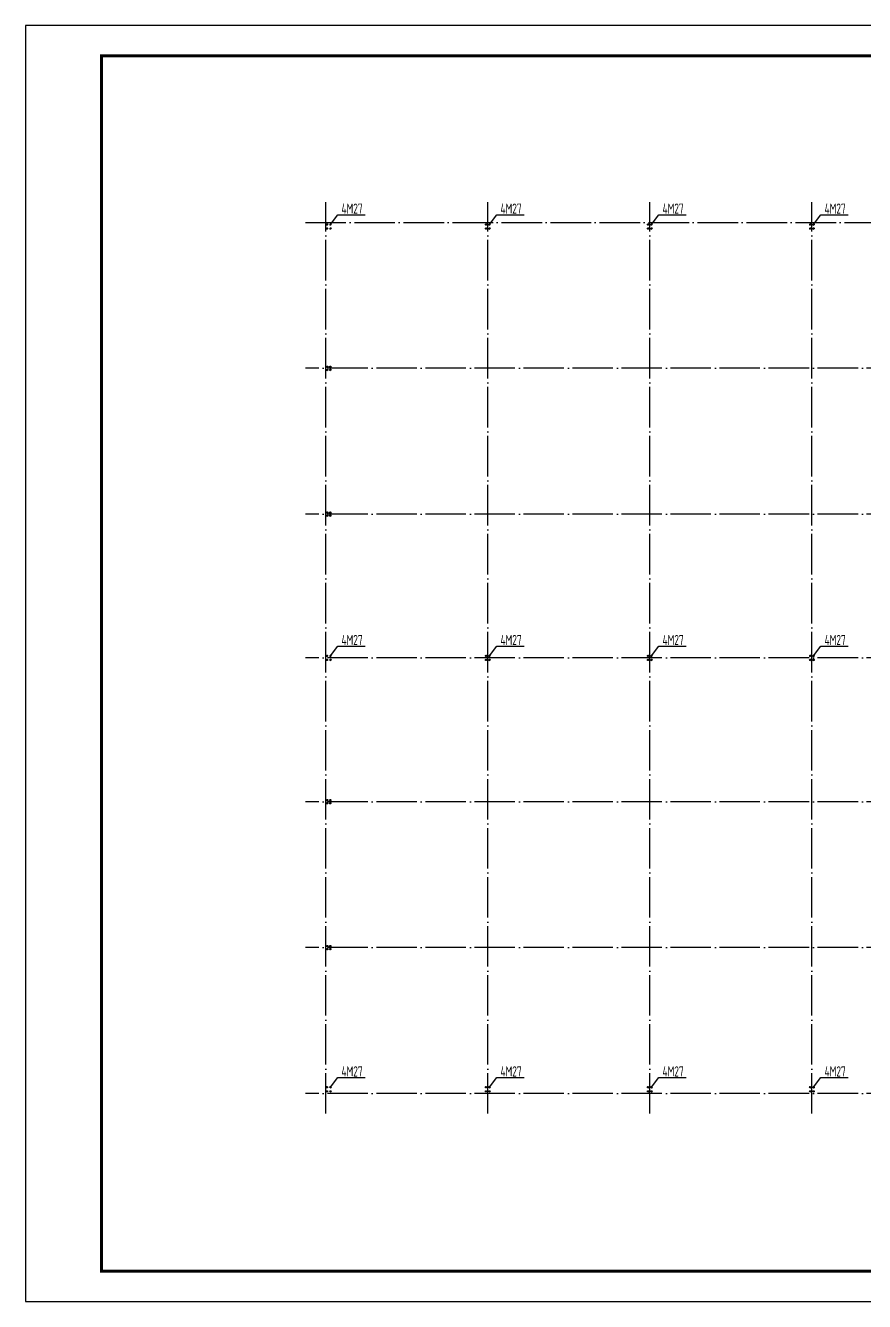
# Model space of a CAD drawing. Extents: x 32461 to 372567, y -698896 to 182569.
# Drawn here: x 74273 to 115691, y -140228 to -77228 of the extents above; entities that cross this region are included whole.
import ezdxf

# ---------------------------------------------------------------- set-up
doc = ezdxf.new("R2010")
doc.units = 0
doc.header["$LTSCALE"] = 1000
doc.header["$MEASUREMENT"] = 0
doc.linetypes.add('DASH', pattern=[0.35, 0.25, -0.1])
doc.linetypes.add('DOTE', pattern=[2.42, 2, -0.2, 0.02, -0.2])
for name, color, linetype in [('DOTE', 252, 'CONTINUOUS'), ('PUB_HATCH', 8, 'CONTINUOUS'), ('PUB_TITLE', 4, 'CONTINUOUS'), ('REIN', 1, 'CONTINUOUS'), ('WALL', 6, 'CONTINUOUS'), ('锚栓', 60, 'CONTINUOUS')]:
    doc.layers.add(name, color=color, linetype=linetype)
doc.styles.add('TSSD_REIN', font='atssdeng.shx', dxfattribs={"width": 0.7, "bigfont": 'atssdchn.shx'})

msp = doc.modelspace()

# ---------------------------------------------------------------- hatches: boundary and pattern name
at = {"layer": 'PUB_HATCH'}
h = msp.add_hatch(dxfattribs=at)
h.set_pattern_fill('ANSI31', color=256, angle=-90, style=0)
h.set_pattern_definition([(315, (-11128.4917, 13330.3366), (1.122532015, 1.122532015), [])])
h.paths.add_polyline_path([(89127.1, -87051.5, 1), (89189.1, -87051.5, 1)])
h = msp.add_hatch(dxfattribs=at)
h.set_pattern_fill('ANSI31', color=256, angle=-90, style=0)
h.set_pattern_definition([(315, (-11128.4917, 13130.3366), (1.122532015, 1.122532015), [])])
h.paths.add_polyline_path([(89127.1, -87251.5, 1), (89189.1, -87251.5, 1)])
h = msp.add_hatch(dxfattribs=at)
h.set_pattern_fill('ANSI31', color=256, angle=-90, style=0)
h.set_pattern_definition([(315, (-10958.4917, 13330.3366), (1.122532015, 1.122532015), [])])
h.paths.add_polyline_path([(89297.1, -87051.5, 1), (89359.1, -87051.5, 1)])
h = msp.add_hatch(dxfattribs=at)
h.set_pattern_fill('ANSI31', color=256, angle=-90, style=0)
h.set_pattern_definition([(315, (-10958.4917, 13130.3366), (1.122532015, 1.122532015), [])])
h.paths.add_polyline_path([(89297.1, -87251.5, 1), (89359.1, -87251.5, 1)])
h = msp.add_hatch(dxfattribs=at)
h.set_pattern_fill('ANSI31', color=256, angle=-90, style=0)
h.set_pattern_definition([(315, (-3278.4917, 13330.3366), (1.122532015, 1.122532015), [])])
h.paths.add_polyline_path([(96977.1, -87051.5, 1), (97039.1, -87051.5, 1)])
h = msp.add_hatch(dxfattribs=at)
h.set_pattern_fill('ANSI31', color=256, angle=-90, style=0)
h.set_pattern_definition([(315, (-3278.4917, 13130.3366), (1.122532015, 1.122532015), [])])
h.paths.add_polyline_path([(96977.1, -87251.5, 1), (97039.1, -87251.5, 1)])
h = msp.add_hatch(dxfattribs=at)
h.set_pattern_fill('ANSI31', color=256, angle=-90, style=0)
h.set_pattern_definition([(315, (-3108.4917, 13330.3366), (1.122532015, 1.122532015), [])])
h.paths.add_polyline_path([(97147.1, -87051.5, 1), (97209.1, -87051.5, 1)])
h = msp.add_hatch(dxfattribs=at)
h.set_pattern_fill('ANSI31', color=256, angle=-90, style=0)
h.set_pattern_definition([(315, (-3108.4917, 13130.3366), (1.122532015, 1.122532015), [])])
h.paths.add_polyline_path([(97147.1, -87251.5, 1), (97209.1, -87251.5, 1)])
h = msp.add_hatch(dxfattribs=at)
h.set_pattern_fill('ANSI31', color=256, angle=-90, style=0)
h.set_pattern_definition([(315, (4721.5083, 13330.3366), (1.122532015, 1.122532015), [])])
h.paths.add_polyline_path([(104977.1, -87051.5, 1), (105039.1, -87051.5, 1)])
h = msp.add_hatch(dxfattribs=at)
h.set_pattern_fill('ANSI31', color=256, angle=-90, style=0)
h.set_pattern_definition([(315, (4721.5083, 13130.3366), (1.122532015, 1.122532015), [])])
h.paths.add_polyline_path([(104977.1, -87251.5, 1), (105039.1, -87251.5, 1)])
h = msp.add_hatch(dxfattribs=at)
h.set_pattern_fill('ANSI31', color=256, angle=-90, style=0)
h.set_pattern_definition([(315, (4891.5083, 13330.3366), (1.122532015, 1.122532015), [])])
h.paths.add_polyline_path([(105147.1, -87051.5, 1), (105209.1, -87051.5, 1)])
h = msp.add_hatch(dxfattribs=at)
h.set_pattern_fill('ANSI31', color=256, angle=-90, style=0)
h.set_pattern_definition([(315, (4891.5083, 13130.3366), (1.122532015, 1.122532015), [])])
h.paths.add_polyline_path([(105147.1, -87251.5, 1), (105209.1, -87251.5, 1)])
h = msp.add_hatch(dxfattribs=at)
h.set_pattern_fill('ANSI31', color=256, angle=-90, style=0)
h.set_pattern_definition([(315, (12721.5083, 13330.3366), (1.122532015, 1.122532015), [])])
h.paths.add_polyline_path([(112977.1, -87051.5, 1), (113039.1, -87051.5, 1)])
h = msp.add_hatch(dxfattribs=at)
h.set_pattern_fill('ANSI31', color=256, angle=-90, style=0)
h.set_pattern_definition([(315, (12721.5083, 13130.3366), (1.122532015, 1.122532015), [])])
h.paths.add_polyline_path([(112977.1, -87251.5, 1), (113039.1, -87251.5, 1)])
h = msp.add_hatch(dxfattribs=at)
h.set_pattern_fill('ANSI31', color=256, angle=-90, style=0)
h.set_pattern_definition([(315, (12891.5083, 13330.3366), (1.122532015, 1.122532015), [])])
h.paths.add_polyline_path([(113147.1, -87051.5, 1), (113209.1, -87051.5, 1)])
h = msp.add_hatch(dxfattribs=at)
h.set_pattern_fill('ANSI31', color=256, angle=-90, style=0)
h.set_pattern_definition([(315, (12891.5083, 13130.3366), (1.122532015, 1.122532015), [])])
h.paths.add_polyline_path([(113147.1, -87251.5, 1), (113209.1, -87251.5, 1)])
h = msp.add_hatch(dxfattribs=at)
h.set_pattern_fill('ANSI31', color=256, angle=-90, style=0)
h.set_pattern_definition([(315, (-11118.4917, 6305.3366), (1.122532015, 1.122532015), [])])
h.paths.add_polyline_path([(89137.1, -94076.5, 1), (89199.1, -94076.5, 1)])
h = msp.add_hatch(dxfattribs=at)
h.set_pattern_fill('ANSI31', color=256, angle=-90, style=0)
h.set_pattern_definition([(315, (-11118.4917, 6155.3366), (1.122532015, 1.122532015), [])])
h.paths.add_polyline_path([(89137.1, -94226.5, 1), (89199.1, -94226.5, 1)])
h = msp.add_hatch(dxfattribs=at)
h.set_pattern_fill('ANSI31', color=256, angle=-90, style=0)
h.set_pattern_definition([(315, (-10968.4917, 6305.3366), (1.122532015, 1.122532015), [])])
h.paths.add_polyline_path([(89287.1, -94076.5, 1), (89349.1, -94076.5, 1)])
h = msp.add_hatch(dxfattribs=at)
h.set_pattern_fill('ANSI31', color=256, angle=-90, style=0)
h.set_pattern_definition([(315, (-10968.4917, 6155.3366), (1.122532015, 1.122532015), [])])
h.paths.add_polyline_path([(89287.1, -94226.5, 1), (89349.1, -94226.5, 1)])
h = msp.add_hatch(dxfattribs=at)
h.set_pattern_fill('ANSI31', color=256, angle=-90, style=0)
h.set_pattern_definition([(315, (-11118.4917, -894.6634), (1.122532015, 1.122532015), [])])
h.paths.add_polyline_path([(89137.1, -101276.5, 1), (89199.1, -101276.5, 1)])
h = msp.add_hatch(dxfattribs=at)
h.set_pattern_fill('ANSI31', color=256, angle=-90, style=0)
h.set_pattern_definition([(315, (-11118.4917, -1044.6634), (1.122532015, 1.122532015), [])])
h.paths.add_polyline_path([(89137.1, -101426.5, 1), (89199.1, -101426.5, 1)])
h = msp.add_hatch(dxfattribs=at)
h.set_pattern_fill('ANSI31', color=256, angle=-90, style=0)
h.set_pattern_definition([(315, (-10968.4917, -894.6634), (1.122532015, 1.122532015), [])])
h.paths.add_polyline_path([(89287.1, -101276.5, 1), (89349.1, -101276.5, 1)])
h = msp.add_hatch(dxfattribs=at)
h.set_pattern_fill('ANSI31', color=256, angle=-90, style=0)
h.set_pattern_definition([(315, (-10968.4917, -1044.6634), (1.122532015, 1.122532015), [])])
h.paths.add_polyline_path([(89287.1, -101426.5, 1), (89349.1, -101426.5, 1)])
h = msp.add_hatch(dxfattribs=at)
h.set_pattern_fill('ANSI31', color=256, angle=-90, style=0)
h.set_pattern_definition([(315, (-11128.4917, -7969.6634), (1.122532015, 1.122532015), [])])
h.paths.add_polyline_path([(89127.1, -108351.5, 1), (89189.1, -108351.5, 1)])
h = msp.add_hatch(dxfattribs=at)
h.set_pattern_fill('ANSI31', color=256, angle=-90, style=0)
h.set_pattern_definition([(315, (-10958.4917, -7969.6634), (1.122532015, 1.122532015), [])])
h.paths.add_polyline_path([(89297.1, -108351.5, 1), (89359.1, -108351.5, 1)])
h = msp.add_hatch(dxfattribs=at)
h.set_pattern_fill('ANSI31', color=256, angle=-90, style=0)
h.set_pattern_definition([(315, (-3278.4917, -7969.6634), (1.122532015, 1.122532015), [])])
h.paths.add_polyline_path([(96977.1, -108351.5, 1), (97039.1, -108351.5, 1)])
h = msp.add_hatch(dxfattribs=at)
h.set_pattern_fill('ANSI31', color=256, angle=-90, style=0)
h.set_pattern_definition([(315, (-3108.4917, -7969.6634), (1.122532015, 1.122532015), [])])
h.paths.add_polyline_path([(97147.1, -108351.5, 1), (97209.1, -108351.5, 1)])
h = msp.add_hatch(dxfattribs=at)
h.set_pattern_fill('ANSI31', color=256, angle=-90, style=0)
h.set_pattern_definition([(315, (4721.5083, -7969.6634), (1.122532015, 1.122532015), [])])
h.paths.add_polyline_path([(104977.1, -108351.5, 1), (105039.1, -108351.5, 1)])
h = msp.add_hatch(dxfattribs=at)
h.set_pattern_fill('ANSI31', color=256, angle=-90, style=0)
h.set_pattern_definition([(315, (4891.5083, -7969.6634), (1.122532015, 1.122532015), [])])
h.paths.add_polyline_path([(105147.1, -108351.5, 1), (105209.1, -108351.5, 1)])
h = msp.add_hatch(dxfattribs=at)
h.set_pattern_fill('ANSI31', color=256, angle=-90, style=0)
h.set_pattern_definition([(315, (12721.5083, -7969.6634), (1.122532015, 1.122532015), [])])
h.paths.add_polyline_path([(112977.1, -108351.5, 1), (113039.1, -108351.5, 1)])
h = msp.add_hatch(dxfattribs=at)
h.set_pattern_fill('ANSI31', color=256, angle=-90, style=0)
h.set_pattern_definition([(315, (12891.5083, -7969.6634), (1.122532015, 1.122532015), [])])
h.paths.add_polyline_path([(113147.1, -108351.5, 1), (113209.1, -108351.5, 1)])
h = msp.add_hatch(dxfattribs=at)
h.set_pattern_fill('ANSI31', color=256, angle=-90, style=0)
h.set_pattern_definition([(315, (-11128.4917, -8169.6634), (1.122532015, 1.122532015), [])])
h.paths.add_polyline_path([(89127.1, -108551.5, 1), (89189.1, -108551.5, 1)])
h = msp.add_hatch(dxfattribs=at)
h.set_pattern_fill('ANSI31', color=256, angle=-90, style=0)
h.set_pattern_definition([(315, (-10958.4917, -8169.6634), (1.122532015, 1.122532015), [])])
h.paths.add_polyline_path([(89297.1, -108551.5, 1), (89359.1, -108551.5, 1)])
h = msp.add_hatch(dxfattribs=at)
h.set_pattern_fill('ANSI31', color=256, angle=-90, style=0)
h.set_pattern_definition([(315, (-3278.4917, -8169.6634), (1.122532015, 1.122532015), [])])
h.paths.add_polyline_path([(96977.1, -108551.5, 1), (97039.1, -108551.5, 1)])
h = msp.add_hatch(dxfattribs=at)
h.set_pattern_fill('ANSI31', color=256, angle=-90, style=0)
h.set_pattern_definition([(315, (-3108.4917, -8169.6634), (1.122532015, 1.122532015), [])])
h.paths.add_polyline_path([(97147.1, -108551.5, 1), (97209.1, -108551.5, 1)])
h = msp.add_hatch(dxfattribs=at)
h.set_pattern_fill('ANSI31', color=256, angle=-90, style=0)
h.set_pattern_definition([(315, (4721.5083, -8169.6634), (1.122532015, 1.122532015), [])])
h.paths.add_polyline_path([(104977.1, -108551.5, 1), (105039.1, -108551.5, 1)])
h = msp.add_hatch(dxfattribs=at)
h.set_pattern_fill('ANSI31', color=256, angle=-90, style=0)
h.set_pattern_definition([(315, (4891.5083, -8169.6634), (1.122532015, 1.122532015), [])])
h.paths.add_polyline_path([(105147.1, -108551.5, 1), (105209.1, -108551.5, 1)])
h = msp.add_hatch(dxfattribs=at)
h.set_pattern_fill('ANSI31', color=256, angle=-90, style=0)
h.set_pattern_definition([(315, (12721.5083, -8169.6634), (1.122532015, 1.122532015), [])])
h.paths.add_polyline_path([(112977.1, -108551.5, 1), (113039.1, -108551.5, 1)])
h = msp.add_hatch(dxfattribs=at)
h.set_pattern_fill('ANSI31', color=256, angle=-90, style=0)
h.set_pattern_definition([(315, (12891.5083, -8169.6634), (1.122532015, 1.122532015), [])])
h.paths.add_polyline_path([(113147.1, -108551.5, 1), (113209.1, -108551.5, 1)])
h = msp.add_hatch(dxfattribs=at)
h.set_pattern_fill('ANSI31', color=256, angle=-90, style=0)
h.set_pattern_definition([(315, (-11118.4917, -15094.6634), (1.122532015, 1.122532015), [])])
h.paths.add_polyline_path([(89137.1, -115476.5, 1), (89199.1, -115476.5, 1)])
h = msp.add_hatch(dxfattribs=at)
h.set_pattern_fill('ANSI31', color=256, angle=-90, style=0)
h.set_pattern_definition([(315, (-11118.4917, -15244.6634), (1.122532015, 1.122532015), [])])
h.paths.add_polyline_path([(89137.1, -115626.5, 1), (89199.1, -115626.5, 1)])
h = msp.add_hatch(dxfattribs=at)
h.set_pattern_fill('ANSI31', color=256, angle=-90, style=0)
h.set_pattern_definition([(315, (-10968.4917, -15094.6634), (1.122532015, 1.122532015), [])])
h.paths.add_polyline_path([(89287.1, -115476.5, 1), (89349.1, -115476.5, 1)])
h = msp.add_hatch(dxfattribs=at)
h.set_pattern_fill('ANSI31', color=256, angle=-90, style=0)
h.set_pattern_definition([(315, (-10968.4917, -15244.6634), (1.122532015, 1.122532015), [])])
h.paths.add_polyline_path([(89287.1, -115626.5, 1), (89349.1, -115626.5, 1)])
h = msp.add_hatch(dxfattribs=at)
h.set_pattern_fill('ANSI31', color=256, angle=-90, style=0)
h.set_pattern_definition([(315, (-11118.4917, -22294.6634), (1.122532015, 1.122532015), [])])
h.paths.add_polyline_path([(89137.1, -122676.5, 1), (89199.1, -122676.5, 1)])
h = msp.add_hatch(dxfattribs=at)
h.set_pattern_fill('ANSI31', color=256, angle=-90, style=0)
h.set_pattern_definition([(315, (-11118.4917, -22444.6634), (1.122532015, 1.122532015), [])])
h.paths.add_polyline_path([(89137.1, -122826.5, 1), (89199.1, -122826.5, 1)])
h = msp.add_hatch(dxfattribs=at)
h.set_pattern_fill('ANSI31', color=256, angle=-90, style=0)
h.set_pattern_definition([(315, (-10968.4917, -22294.6634), (1.122532015, 1.122532015), [])])
h.paths.add_polyline_path([(89287.1, -122676.5, 1), (89349.1, -122676.5, 1)])
h = msp.add_hatch(dxfattribs=at)
h.set_pattern_fill('ANSI31', color=256, angle=-90, style=0)
h.set_pattern_definition([(315, (-10968.4917, -22444.6634), (1.122532015, 1.122532015), [])])
h.paths.add_polyline_path([(89287.1, -122826.5, 1), (89349.1, -122826.5, 1)])
h = msp.add_hatch(dxfattribs=at)
h.set_pattern_fill('ANSI31', color=256, angle=-90, style=0)
h.set_pattern_definition([(45, (-11128.4917, -230033.345), (1.122532015, -1.122532015), [])])
h.paths.add_polyline_path([(89189.1, -129651.5, 1), (89127.1, -129651.5, 1)])
h = msp.add_hatch(dxfattribs=at)
h.set_pattern_fill('ANSI31', color=256, angle=-90, style=0)
h.set_pattern_definition([(45, (-10958.4917, -230033.345), (1.122532015, -1.122532015), [])])
h.paths.add_polyline_path([(89359.1, -129651.5, 1), (89297.1, -129651.5, 1)])
h = msp.add_hatch(dxfattribs=at)
h.set_pattern_fill('ANSI31', color=256, angle=-90, style=0)
h.set_pattern_definition([(45, (-3278.4917, -230033.345), (1.122532015, -1.122532015), [])])
h.paths.add_polyline_path([(96977.1, -129651.5, -1), (97039.1, -129651.5, -1)])
h = msp.add_hatch(dxfattribs=at)
h.set_pattern_fill('ANSI31', color=256, angle=-90, style=0)
h.set_pattern_definition([(45, (-3108.4917, -230033.345), (1.122532015, -1.122532015), [])])
h.paths.add_polyline_path([(97147.1, -129651.5, -1), (97209.1, -129651.5, -1)])
h = msp.add_hatch(dxfattribs=at)
h.set_pattern_fill('ANSI31', color=256, angle=-90, style=0)
h.set_pattern_definition([(45, (4721.5083, -230033.345), (1.122532015, -1.122532015), [])])
h.paths.add_polyline_path([(104977.1, -129651.5, -1), (105039.1, -129651.5, -1)])
h = msp.add_hatch(dxfattribs=at)
h.set_pattern_fill('ANSI31', color=256, angle=-90, style=0)
h.set_pattern_definition([(45, (4891.5083, -230033.345), (1.122532015, -1.122532015), [])])
h.paths.add_polyline_path([(105147.1, -129651.5, -1), (105209.1, -129651.5, -1)])
h = msp.add_hatch(dxfattribs=at)
h.set_pattern_fill('ANSI31', color=256, angle=-90, style=0)
h.set_pattern_definition([(45, (12721.5083, -230033.345), (1.122532015, -1.122532015), [])])
h.paths.add_polyline_path([(112977.1, -129651.5, -1), (113039.1, -129651.5, -1)])
h = msp.add_hatch(dxfattribs=at)
h.set_pattern_fill('ANSI31', color=256, angle=-90, style=0)
h.set_pattern_definition([(45, (12891.5083, -230033.345), (1.122532015, -1.122532015), [])])
h.paths.add_polyline_path([(113147.1, -129651.5, -1), (113209.1, -129651.5, -1)])
h = msp.add_hatch(dxfattribs=at)
h.set_pattern_fill('ANSI31', color=256, angle=-90, style=0)
h.set_pattern_definition([(45, (-11128.4917, -230233.345), (1.122532015, -1.122532015), [])])
h.paths.add_polyline_path([(89127.1, -129851.5, -1), (89189.1, -129851.5, -1)])
h = msp.add_hatch(dxfattribs=at)
h.set_pattern_fill('ANSI31', color=256, angle=-90, style=0)
h.set_pattern_definition([(45, (-10958.4917, -230233.345), (1.122532015, -1.122532015), [])])
h.paths.add_polyline_path([(89359.1, -129851.5, 1), (89297.1, -129851.5, 1)])
h = msp.add_hatch(dxfattribs=at)
h.set_pattern_fill('ANSI31', color=256, angle=-90, style=0)
h.set_pattern_definition([(45, (-3278.4917, -230233.345), (1.122532015, -1.122532015), [])])
h.paths.add_polyline_path([(96977.1, -129851.5, -1), (97039.1, -129851.5, -1)])
h = msp.add_hatch(dxfattribs=at)
h.set_pattern_fill('ANSI31', color=256, angle=-90, style=0)
h.set_pattern_definition([(45, (-3108.4917, -230233.345), (1.122532015, -1.122532015), [])])
h.paths.add_polyline_path([(97147.1, -129851.5, -1), (97209.1, -129851.5, -1)])
h = msp.add_hatch(dxfattribs=at)
h.set_pattern_fill('ANSI31', color=256, angle=-90, style=0)
h.set_pattern_definition([(45, (4721.5083, -230233.345), (1.122532015, -1.122532015), [])])
h.paths.add_polyline_path([(104977.1, -129851.5, -1), (105039.1, -129851.5, -1)])
h = msp.add_hatch(dxfattribs=at)
h.set_pattern_fill('ANSI31', color=256, angle=-90, style=0)
h.set_pattern_definition([(45, (4891.5083, -230233.345), (1.122532015, -1.122532015), [])])
h.paths.add_polyline_path([(105147.1, -129851.5, -1), (105209.1, -129851.5, -1)])
h = msp.add_hatch(dxfattribs=at)
h.set_pattern_fill('ANSI31', color=256, angle=-90, style=0)
h.set_pattern_definition([(45, (12721.5083, -230233.345), (1.122532015, -1.122532015), [])])
h.paths.add_polyline_path([(112977.1, -129851.5, -1), (113039.1, -129851.5, -1)])
h = msp.add_hatch(dxfattribs=at)
h.set_pattern_fill('ANSI31', color=256, angle=-90, style=0)
h.set_pattern_definition([(45, (12891.5083, -230233.345), (1.122532015, -1.122532015), [])])
h.paths.add_polyline_path([(113147.1, -129851.5, -1), (113209.1, -129851.5, -1)])

# ---------------------------------------------------------------- linework, layer by layer
at = {"layer": 'DOTE', "color": 251, "linetype": 'DOTE'}
for p, q in [((89093.1, -130951.5), (89093.1, -85951.5)), ((97093.1, -130951.5), (97093.1, -85951.5)), ((105093.1, -130951.5), (105093.1, -85951.5)), ((113093.1, -130951.5), (113093.1, -85951.5)), ((88093.1, -86951.5), (154093.1, -86951.5)), ((154093.1, -94151.5), (88093.1, -94151.5)), ((154093.1, -101351.5), (88093.1, -101351.5)), ((154093.1, -108451.5), (88093.1, -108451.5)), ((154093.1, -115551.5), (88093.1, -115551.5)), ((154093.1, -122751.5), (88093.1, -122751.5)), ((154093.1, -129951.5), (88093.1, -129951.5))]:
    msp.add_line(p, q, dxfattribs=at)
at = {"layer": 'PUB_TITLE'}
msp.add_lwpolyline([(74273.1, -140227.8), (185723.1, -140227.8), (185723.1, -77227.8), (74273.1, -77227.8)], close=True, dxfattribs=at)
at = {"layer": 'PUB_TITLE', "const_width": 150}
msp.add_lwpolyline([(78023.1, -138727.8), (184223.1, -138727.8), (184223.1, -78727.8), (78023.1, -78727.8)], close=True, dxfattribs=at)
at = {"layer": 'REIN', "linetype": 'DASH'}
for p, q in [((89129.8, -87051.5), (89186.3, -87051.5)), ((89129.8, -87251.5), (89186.3, -87251.5)), ((89158.1, -87079.7), (89158.1, -87023.3)), ((89158.1, -87279.7), (89158.1, -87223.3)), ((89299.8, -87051.5), (89356.3, -87051.5)), ((89299.8, -87251.5), (89356.3, -87251.5)), ((89328.1, -87079.7), (89328.1, -87023.3)), ((89328.1, -87279.7), (89328.1, -87223.3)), ((96979.8, -87051.5), (97036.3, -87051.5)), ((96979.8, -87251.5), (97036.3, -87251.5)), ((97008.1, -87079.7), (97008.1, -87023.3)), ((97008.1, -87279.7), (97008.1, -87223.3)), ((97149.8, -87051.5), (97206.3, -87051.5)), ((97149.8, -87251.5), (97206.3, -87251.5)), ((97178.1, -87079.7), (97178.1, -87023.3)), ((97178.1, -87279.7), (97178.1, -87223.3)), ((104979.8, -87051.5), (105036.3, -87051.5)), ((104979.8, -87251.5), (105036.3, -87251.5)), ((105008.1, -87079.7), (105008.1, -87023.3)), ((105008.1, -87279.7), (105008.1, -87223.3)), ((105149.8, -87051.5), (105206.3, -87051.5)), ((105149.8, -87251.5), (105206.3, -87251.5)), ((105178.1, -87079.7), (105178.1, -87023.3)), ((105178.1, -87279.7), (105178.1, -87223.3)), ((112979.8, -87051.5), (113036.3, -87051.5)), ((112979.8, -87251.5), (113036.3, -87251.5)), ((113008.1, -87079.7), (113008.1, -87023.3)), ((113008.1, -87279.7), (113008.1, -87223.3)), ((113149.8, -87051.5), (113206.3, -87051.5)), ((113149.8, -87251.5), (113206.3, -87251.5)), ((113178.1, -87079.7), (113178.1, -87023.3)), ((113178.1, -87279.7), (113178.1, -87223.3)), ((89139.8, -94076.5), (89196.3, -94076.5)), ((89139.8, -94226.5), (89196.3, -94226.5)), ((89168.1, -94104.7), (89168.1, -94048.3)), ((89168.1, -94254.7), (89168.1, -94198.3)), ((89289.8, -94076.5), (89346.3, -94076.5)), ((89289.8, -94226.5), (89346.3, -94226.5)), ((89318.1, -94104.7), (89318.1, -94048.3)), ((89318.1, -94254.7), (89318.1, -94198.3)), ((89139.8, -101276.5), (89196.3, -101276.5)), ((89139.8, -101426.5), (89196.3, -101426.5)), ((89168.1, -101304.7), (89168.1, -101248.3)), ((89168.1, -101454.7), (89168.1, -101398.3)), ((89289.8, -101276.5), (89346.3, -101276.5)), ((89289.8, -101426.5), (89346.3, -101426.5)), ((89318.1, -101304.7), (89318.1, -101248.3)), ((89318.1, -101454.7), (89318.1, -101398.3)), ((89129.8, -108351.5), (89186.3, -108351.5)), ((89158.1, -108379.7), (89158.1, -108323.3)), ((89299.8, -108351.5), (89356.3, -108351.5)), ((89328.1, -108379.7), (89328.1, -108323.3)), ((96979.8, -108351.5), (97036.3, -108351.5)), ((97008.1, -108379.7), (97008.1, -108323.3)), ((97149.8, -108351.5), (97206.3, -108351.5)), ((97178.1, -108379.7), (97178.1, -108323.3)), ((104979.8, -108351.5), (105036.3, -108351.5)), ((105008.1, -108379.7), (105008.1, -108323.3)), ((105149.8, -108351.5), (105206.3, -108351.5)), ((105178.1, -108379.7), (105178.1, -108323.3)), ((112979.8, -108351.5), (113036.3, -108351.5)), ((113008.1, -108379.7), (113008.1, -108323.3)), ((113149.8, -108351.5), (113206.3, -108351.5)), ((113178.1, -108379.7), (113178.1, -108323.3)), ((89129.8, -108551.5), (89186.3, -108551.5)), ((89158.1, -108579.7), (89158.1, -108523.3)), ((89299.8, -108551.5), (89356.3, -108551.5)), ((89328.1, -108579.7), (89328.1, -108523.3)), ((96979.8, -108551.5), (97036.3, -108551.5)), ((97008.1, -108579.7), (97008.1, -108523.3)), ((97149.8, -108551.5), (97206.3, -108551.5)), ((97178.1, -108579.7), (97178.1, -108523.3)), ((104979.8, -108551.5), (105036.3, -108551.5)), ((105008.1, -108579.7), (105008.1, -108523.3)), ((105149.8, -108551.5), (105206.3, -108551.5)), ((105178.1, -108579.7), (105178.1, -108523.3)), ((112979.8, -108551.5), (113036.3, -108551.5)), ((113008.1, -108579.7), (113008.1, -108523.3)), ((113149.8, -108551.5), (113206.3, -108551.5)), ((113178.1, -108579.7), (113178.1, -108523.3)), ((89139.8, -115476.5), (89196.3, -115476.5)), ((89139.8, -115626.5), (89196.3, -115626.5)), ((89168.1, -115504.7), (89168.1, -115448.3)), ((89168.1, -115654.7), (89168.1, -115598.3)), ((89289.8, -115476.5), (89346.3, -115476.5)), ((89289.8, -115626.5), (89346.3, -115626.5)), ((89318.1, -115504.7), (89318.1, -115448.3)), ((89318.1, -115654.7), (89318.1, -115598.3)), ((89139.8, -122676.5), (89196.3, -122676.5)), ((89139.8, -122826.5), (89196.3, -122826.5)), ((89168.1, -122704.7), (89168.1, -122648.3)), ((89168.1, -122854.7), (89168.1, -122798.3)), ((89289.8, -122676.5), (89346.3, -122676.5)), ((89289.8, -122826.5), (89346.3, -122826.5)), ((89318.1, -122704.7), (89318.1, -122648.3)), ((89318.1, -122854.7), (89318.1, -122798.3)), ((89129.8, -129651.5), (89186.3, -129651.5)), ((89158.1, -129623.3), (89158.1, -129679.7)), ((89299.8, -129651.5), (89356.3, -129651.5)), ((89328.1, -129623.3), (89328.1, -129679.7)), ((96979.8, -129651.5), (97036.3, -129651.5)), ((97008.1, -129623.3), (97008.1, -129679.7)), ((97149.8, -129651.5), (97206.3, -129651.5)), ((97178.1, -129623.3), (97178.1, -129679.7)), ((104979.8, -129651.5), (105036.3, -129651.5)), ((105008.1, -129623.3), (105008.1, -129679.7)), ((105149.8, -129651.5), (105206.3, -129651.5)), ((105178.1, -129623.3), (105178.1, -129679.7)), ((112979.8, -129651.5), (113036.3, -129651.5)), ((113008.1, -129623.3), (113008.1, -129679.7)), ((113149.8, -129651.5), (113206.3, -129651.5)), ((113178.1, -129623.3), (113178.1, -129679.7)), ((89129.8, -129851.5), (89186.3, -129851.5)), ((89158.1, -129823.3), (89158.1, -129879.7)), ((89299.8, -129851.5), (89356.3, -129851.5)), ((89328.1, -129823.3), (89328.1, -129879.7)), ((96979.8, -129851.5), (97036.3, -129851.5)), ((97008.1, -129823.3), (97008.1, -129879.7)), ((97149.8, -129851.5), (97206.3, -129851.5)), ((97178.1, -129823.3), (97178.1, -129879.7)), ((104979.8, -129851.5), (105036.3, -129851.5)), ((105008.1, -129823.3), (105008.1, -129879.7)), ((105149.8, -129851.5), (105206.3, -129851.5)), ((105178.1, -129823.3), (105178.1, -129879.7)), ((112979.8, -129851.5), (113036.3, -129851.5)), ((113008.1, -129823.3), (113008.1, -129879.7)), ((113149.8, -129851.5), (113206.3, -129851.5)), ((113178.1, -129823.3), (113178.1, -129879.7))]:
    msp.add_line(p, q, dxfattribs=at)
at = {"layer": 'WALL'}
for points in [[(89328.1, -87051.5), (89687, -86572.3), (91033.4, -86572.3)], [(97178.1, -87051.5), (97537, -86572.3), (98883.4, -86572.3)], [(105178.1, -87051.5), (105537, -86572.3), (106883.4, -86572.3)], [(113178.1, -87051.5), (113537, -86572.3), (114883.4, -86572.3)], [(89328.1, -108351.5), (89687, -107872.3), (91033.4, -107872.3)], [(97178.1, -108351.5), (97537, -107872.3), (98883.4, -107872.3)], [(105178.1, -108351.5), (105537, -107872.3), (106883.4, -107872.3)], [(113178.1, -108351.5), (113537, -107872.3), (114883.4, -107872.3)], [(89328.1, -129651.5), (89687, -129172.3), (91033.4, -129172.3)], [(97178.1, -129651.5), (97537, -129172.3), (98883.4, -129172.3)], [(105178.1, -129651.5), (105537, -129172.3), (106883.4, -129172.3)], [(113178.1, -129651.5), (113537, -129172.3), (114883.4, -129172.3)]]:
    msp.add_lwpolyline(points, dxfattribs=at)
at = {"layer": '锚栓'}
for centre in [(89158.1, -87051.5), (89158.1, -87251.5), (89328.1, -87051.5), (89328.1, -87251.5), (97008.1, -87051.5), (97008.1, -87251.5), (97178.1, -87051.5), (97178.1, -87251.5), (105008.1, -87051.5), (105008.1, -87251.5), (105178.1, -87051.5), (105178.1, -87251.5), (113008.1, -87051.5), (113008.1, -87251.5), (113178.1, -87051.5), (113178.1, -87251.5), (89168.1, -94076.5), (89168.1, -94226.5), (89318.1, -94076.5), (89318.1, -94226.5), (89168.1, -101276.5), (89168.1, -101426.5), (89318.1, -101276.5), (89318.1, -101426.5), (89158.1, -108351.5), (89328.1, -108351.5), (97008.1, -108351.5), (97178.1, -108351.5), (105008.1, -108351.5), (105178.1, -108351.5), (113008.1, -108351.5), (113178.1, -108351.5), (89158.1, -108551.5), (89328.1, -108551.5), (97008.1, -108551.5), (97178.1, -108551.5), (105008.1, -108551.5), (105178.1, -108551.5), (113008.1, -108551.5), (113178.1, -108551.5), (89168.1, -115476.5), (89168.1, -115626.5), (89318.1, -115476.5), (89318.1, -115626.5), (89168.1, -122676.5), (89168.1, -122826.5), (89318.1, -122676.5), (89318.1, -122826.5), (89158.1, -129651.5), (89328.1, -129651.5), (97008.1, -129651.5), (97178.1, -129651.5), (105008.1, -129651.5), (105178.1, -129651.5), (113008.1, -129651.5), (113178.1, -129651.5), (89158.1, -129851.5), (89328.1, -129851.5), (97008.1, -129851.5), (97178.1, -129851.5), (105008.1, -129851.5), (105178.1, -129851.5), (113008.1, -129851.5), (113178.1, -129851.5)]:
    msp.add_circle(centre, 31, dxfattribs=at)

# ---------------------------------------------------------------- texts
at = {"layer": 'WALL', "style": 'TSSD_REIN', "width": 0.7}
for p in [(89870.7, -86519.7), (97720.7, -86519.7), (105720.7, -86519.7), (113720.7, -86519.7), (89870.7, -107819.7), (97720.7, -107819.7), (105720.7, -107819.7), (113720.7, -107819.7), (89870.7, -129119.7), (97720.7, -129119.7), (105720.7, -129119.7), (113720.7, -129119.7)]:
    msp.add_text('4M27', height=504, dxfattribs=at).set_placement(p)

doc.saveas('drawing.dxf')
